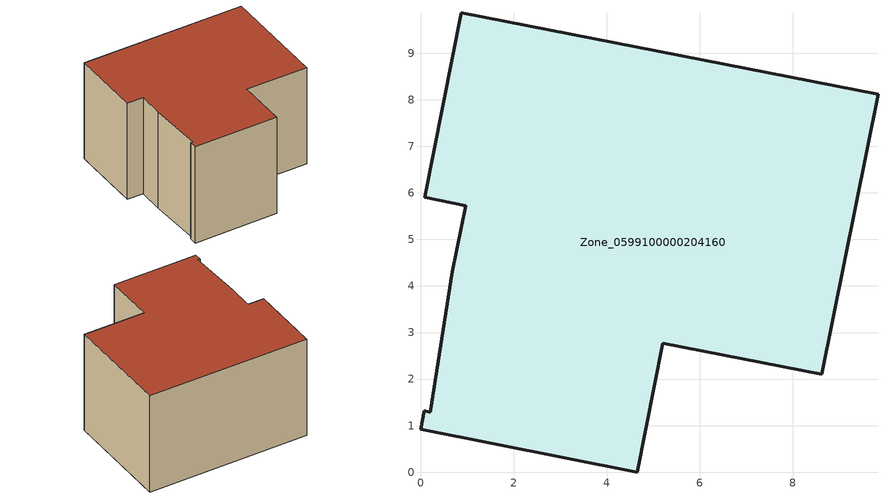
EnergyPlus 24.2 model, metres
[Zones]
Zone_0599100000204160
 floor ground (C_G): 0.68,4.3 0.97,5.73 0.09,5.91 0.88,9.87 9.83,8.12 8.62,2.1 5.21,2.77 4.66,0 0,0.92 0.08,1.32 0.21,1.29 z0
 wall outside (C_F): 0.97,5.73 0.68,4.3 0.21,1.29 0.08,1.32 0,0.92 4.66,0 5.21,2.77 8.62,2.1 9.83,8.12 0.88,9.87 0.09,5.91 0.97,5.73 z0:5.83
 roof outside (C_R): 0.68,4.3 0.21,1.29 0.08,1.32 0,0.92 4.66,0 5.21,2.77 8.62,2.1 9.83,8.12 0.88,9.87 0.09,5.91 0.97,5.73 z5.83
[BUILDING]
Pand.0599100000204160: North Axis=0; Terrain=City; Loads Convergence Tolerance Value=0.04; Temperature Convergence Tolerance Value=0.4; Solar Distribution=FullExterior; Maximum Number of Warmup Days=25; Minimum Number of Warmup Days=1
[Site:Location]
Rotterdam.The.Hague.AP_ZH_NLD Design_Conditions: Latitude=51.96; Longitude=4.45; Time Zone=1; Elevation=-4.5
[SITE:GROUNDTEMPERATURE:BUILDINGSURFACE]
18, 18, 18, 18, 18, 18, 18, 18, 18, 18, 18, 18
[MATERIAL] Thermal Absorptance=0.9; Solar Absorptance=0.7; Visible Absorptance=0.7
Name | Roughness | Thickness | Conductivity | Density | Specific Heat
G.TI.1965-1974 | MediumSmooth | 0.15 | 0.882353 | 540 | 1210
F.TI.1965-1974 | Rough | 0.3 | 0.697674 | 1920 | 840
R.TI.1965-1974 | MediumRough | 0.2 | 0.232558 | 1500 | 1000
[CONSTRUCTION]
C_G: G.TI.1965-1974
C_F: F.TI.1965-1974
C_R: R.TI.1965-1974
[ZONE]
Zone_0599100000204160: Type=1; Multiplier=1; Ceiling Height=Autocalculate; Volume=Autocalculate; Floor Area=autocalculate; Part of Total Floor Area=Yes
[ZONEINFILTRATION:DESIGNFLOWRATE]
Infil_Zone_0599100000204160: Zone or ZoneList or Space or SpaceList=Zone_0599100000204160; Schedule=AlwaysOn; Design Flow Rate Calculation Method=Flow/Area; Flow Rate per Floor Area=0.003; Constant Term Coefficient=1; Temperature Term Coefficient=0; Velocity Term Coefficient=0; Velocity Squared Term Coefficient=0
[HVACTEMPLATE:ZONE:IDEALLOADSAIRSYSTEM]
Zone_0599100000204160: Maximum Heating Supply Air Temperature=50; Minimum Cooling Supply Air Temperature=13; Maximum Heating Supply Air Humidity Ratio=0.0156; Minimum Cooling Supply Air Humidity Ratio=0.0077; Heating Limit=NoLimit; Cooling Limit=NoLimit; Dehumidification Control Type=ConstantSensibleHeatRatio; Cooling Sensible Heat Ratio=0.7; Dehumidification Setpoint=60; Humidification Control Type=None; Humidification Setpoint=30; Outdoor Air Method=None; Outdoor Air Flow Rate per Person=0.00944; Outdoor Air Flow Rate per Zone Floor Area=0; Outdoor Air Flow Rate per Zone=0; Demand Controlled Ventilation Type=None; Outdoor Air Economizer Type=NoEconomizer; Heat Recovery Type=None; Sensible Heat Recovery Effectiveness=0.7; Latent Heat Recovery Effectiveness=0.65
[ZONECONTROL:THERMOSTAT]
ThermostatControl_Zone_0599100000204160: Zone or ZoneList=Zone_0599100000204160; Control Type Schedule=DualSetpointControlType; Control 1=Thermostat_Zone_0599100000204160; Temperature Difference Between Cutout And Setpoint=0
[THERMOSTATSETPOINT:DUALSETPOINT]
Thermostat_Zone_0599100000204160: Heating Setpoint Temperature Schedule=HeatingSetpoint_Zone_0599100000204160; Cooling Setpoint Temperature Schedule=CoolingSetpoint_Zone_0599100000204160
[SCHEDULE:COMPACT]
HeatingSetpoint_Zone_0599100000204160: Through: 12/31, For: AllDays, Until: 24:00, 21
CoolingSetpoint_Zone_0599100000204160: Through: 12/31, For: AllDays, Until: 24:00, 24
DualSetpointControlType: Through: 12/31, For: AllDays, Until: 24:00, 4
AlwaysOn: Through: 12/31, For: AllDays, Until: 24:00, 1
